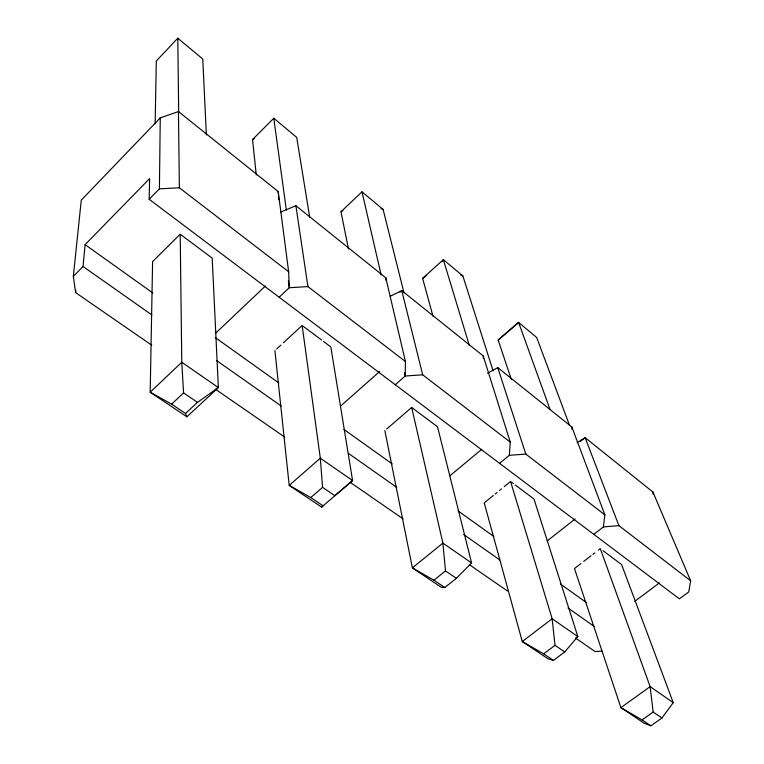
<?xml version="1.0" encoding="UTF-8"?>
<svg xmlns="http://www.w3.org/2000/svg" width="764" height="764" viewBox="0 0 764 764"><rect width="100%" height="100%" fill="white"/><g stroke="black" fill="none" stroke-linecap="round" stroke-linejoin="round"><path stroke-width="1.15" d="M577.106 442.681L585.129 437.657L652.895 492.006L690.675 580.812L688.736 591.919L679.377 598.833L149.152 199.261L159.409 188.832L160.259 117.895L178.451 111.544L278.201 191.535L288.649 271.783L289.269 287.722L279.156 297.234M280.684 212.058L295.878 205.717L385.791 277.809L405.445 361.553L405.207 376.012L395.255 384.722M155.149 123.806L156.305 61.015L177.773 38.2L202.756 59.029L206.366 134.961M149.152 199.261L149.648 178.556L85.11 244.642L83.047 266.483L73.325 276.367L75.607 292.602L151.769 345.223M499.58 463.337L509.34 455.306L510.266 442.136L483.23 355.948L401.768 290.626L390.261 296.222M75.607 292.602L75.846 290.224M73.325 276.367L81.27 200.149L160.259 117.895M593.819 534.361L603.379 526.921L604.868 514.85L571.883 427.047L497.746 367.589L487.556 373.252M442.127 261.66L443.349 259.674L462.86 275.938L493.143 370.922M580.926 563.584L574.471 568.559L620.912 707.636L644.195 723.241L650.88 725.8L661.92 717.998L673.237 702.641L621.609 564.596L603.073 550.72M493.305 495.502L484.223 502.893L522.27 641.54L548.113 658.854L553.442 660.402L564.739 651.94L577.832 636.555L533.969 498.997L515.232 484.968M384.855 430.6L412.379 567.9L441.229 587.239L444.839 587.516L456.385 578.3L471.598 562.982L437.514 426.789L411.653 407.441L386.641 429.053M256.284 174.994L252.521 139.545L273.779 118.258L296.699 137.377L309.697 217.167M348.46 249.007L340.992 211.762L362.002 191.831L383.108 209.441L403.955 292.707M215.419 333.381L265.404 286.013M186.874 416.8L185.518 413.477L197.484 402.341L218.351 387.587L181.775 362.251L150.193 392.218L171.594 404.137L183.58 392.897L181.775 362.251L180.199 234.185L152.599 261.613L150.193 392.218L186.874 416.8L218.351 387.587L212.211 258.146L181.135 234.892M276.616 349.024L280.865 345.099M283.415 342.74L302.143 325.464L320.317 458.199L322.57 487.356L334.823 495.683L352.586 480.556L330.831 346.942L323.43 341.393M321.625 507.095L352.586 480.556L320.317 458.199L289.203 485.369L321.625 507.095L323.048 505.778L310.776 497.536L289.203 485.369L274.906 350.6M400.011 292.211L401.768 290.626L422.693 374.818L510.266 442.136M432.997 316.201L422.616 278.382L443.349 259.674L469.249 345.166M340.744 405.951L379.679 371.505M310.776 497.536L322.57 487.356M511.355 379.555L498.166 340.037L518.603 322.427L536.681 337.507L569.61 425.548M498.166 340.037L518.603 322.427L550.07 409.561M450.006 475.705L481.788 449.27M495.12 494.031L496.934 492.551M499.656 490.335L501.471 488.855M504.192 486.639L510.553 481.463L552.152 618.773L555.008 645.332L564.739 651.94M580.535 441.382L585.129 437.657L618.926 525.661L690.675 580.812M471.598 562.982L442.9 543.109L412.379 567.9L433.933 580.191L445.498 570.909L442.9 543.109L411.653 407.441M547.158 540.979L575.12 518.976M583.696 561.444L591.069 555.753M592.912 554.33L594.755 552.907M598.451 550.061L600.294 548.638L650.126 686.635L653.172 712.048L661.92 717.998M575.97 637.959L577.832 636.555L552.152 618.773L522.27 641.54L543.681 653.85L555.008 645.332M634.817 601.306L659.322 582.98M422.616 278.382L426.15 275.785M673.237 702.641L650.126 686.635L620.912 707.636L642.104 719.908L653.172 712.048M340.992 211.762L342.95 210.511M252.521 139.545L254.527 138.446M601.908 651.014L595.204 651.625L575.626 638.093M603.379 526.921L618.926 525.661M509.34 455.306L525.804 454.074L604.868 514.85M422.693 374.818L405.207 376.012L404.404 372.555M405.445 361.553L307.921 286.596L289.269 287.722L288.362 280.674M159.409 188.832L179.368 187.782L288.649 271.783M381.007 208.572L383.108 209.441M460.759 275.05L462.86 275.938M171.594 404.137L185.518 413.477M433.933 580.191L444.839 587.516M543.681 653.85L553.442 660.402M642.104 719.908L650.88 725.8M183.58 392.897L197.484 402.341M445.498 570.909L456.385 578.3M215.228 389.077L284.724 437.094M350.208 482.342L403.067 518.861M469.497 564.768L507.411 590.964M83.047 266.483L151.835 314.93M216.775 360.656L281.181 406.009M348.365 453.319L396.745 487.384M463.681 534.523L499.723 559.897M567.967 607.953L594.306 626.499M85.11 244.642L152.848 293.004M215.754 337.917L278.898 383.003M343.915 429.425L392.266 463.949M458.037 510.906L493.831 536.471M560.346 583.963L586.284 602.49M303.069 326.161L321.577 340.009M511.488 482.16L513.36 483.564M497.746 367.589L525.804 454.074M362.002 191.831L381.15 275.002M295.878 205.717L307.921 286.596M273.779 118.258L286.357 210.138M652.895 492.006L653.048 494.327M571.883 427.047L572.035 429.311M483.23 355.948L483.392 358.326M385.791 277.809L385.944 280.159M278.201 191.535L278.354 193.865M278.516 196.195L278.745 199.69M177.773 38.2L178.7 112.967M178.451 111.544L179.368 187.782"/></g></svg>
